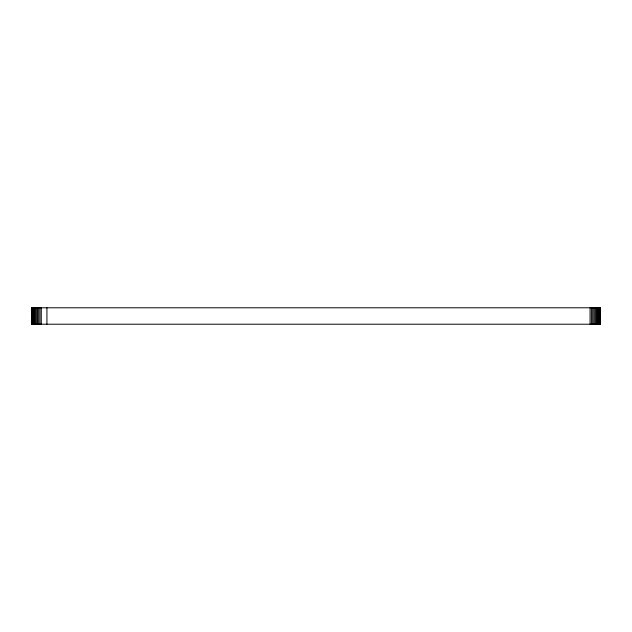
<?xml version="1.0" encoding="UTF-8"?>
<svg xmlns="http://www.w3.org/2000/svg" width="632" height="632" viewBox="0 0 632 632"><rect width="100%" height="100%" fill="white"/><g stroke="black" fill="none" stroke-linecap="round" stroke-linejoin="round"><path stroke-width="0.95" d="M600.313 307.792L600.313 324.208M600.202 307.792L600.202 324.208M599.871 307.792L599.871 324.208M599.389 307.792L599.389 324.208M598.765 307.792L598.765 324.208M598.014 307.792L598.014 324.208M597.145 307.792L597.145 324.208M596.166 307.792L596.166 324.208M595.091 307.792L595.091 324.208M593.938 307.792L593.938 324.208M592.705 307.792L592.705 324.208M591.41 307.792L591.41 324.208M590.059 307.792L590.059 324.208M46.926 307.792L46.926 324.208M41.262 307.792L41.262 324.208M39.942 307.792L39.942 324.208M38.671 307.792L38.671 324.208M37.478 307.792L37.478 324.208M36.356 307.792L36.356 324.208M35.337 307.792L35.337 324.208M34.404 307.792L34.404 324.208M33.599 307.792L33.599 324.208M32.904 307.792L32.904 324.208M32.351 307.792L32.351 324.208M31.94 307.792L31.94 324.208M31.687 307.792L31.798 324.208M600.4 307.792L31.6 307.792L31.624 324.208L600.4 324.208L600.4 307.792"/></g></svg>
